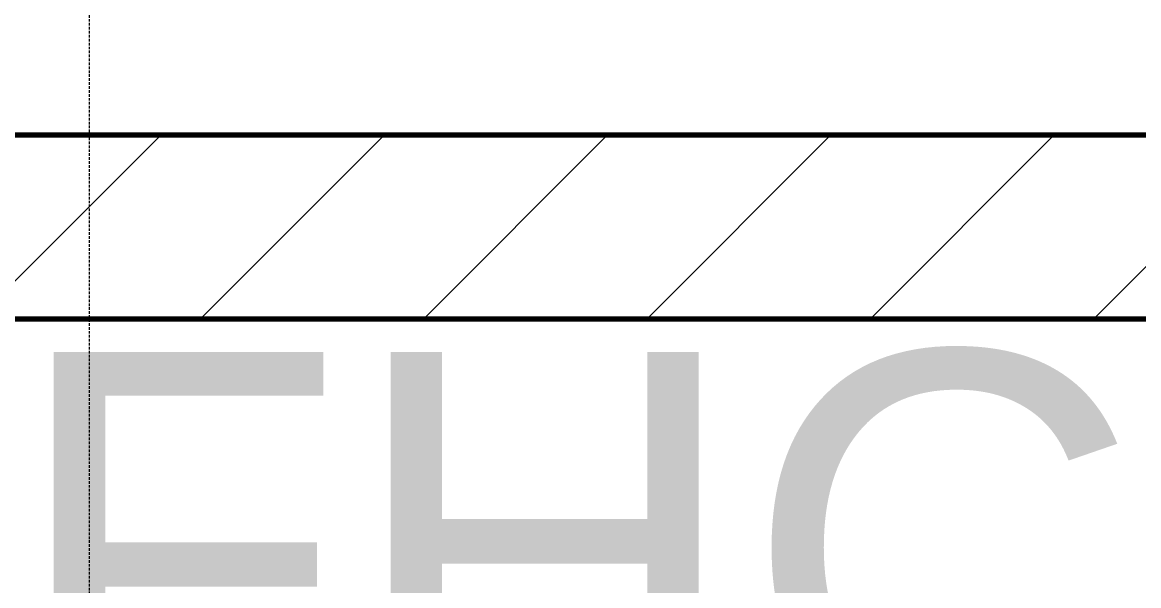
# Model space of a CAD drawing. Header units: millimetres. Extents: x -853228 to -774636, y -17776 to 22455.
# Drawn here: x -780133 to -779285, y 8252 to 8680 of the extents above; entities that cross this region are included whole.
import ezdxf

# ---------------------------------------------------------------- set-up
doc = ezdxf.new("R2010")
doc.units = ezdxf.units.MM
doc.linetypes.add('DPA_Hidden 50', pattern=[3, 2, -1])
for name, color, linetype, lineweight in [('A-DETL', 1, 'Continuous', 70), ('A-FLOR-E', 2, 'Continuous', 35), ('A-WALL', 5, 'Continuous', 35), ('A-WALL-PATT', 1, 'Continuous', 35), ('G-ANNO-TEXT', 3, 'Continuous', 9)]:
    doc.layers.add(name, color=color, linetype=linetype, lineweight=lineweight)
doc.styles.add('Arial_2', font='arial.ttf', dxfattribs={"height": 300})

msp = doc.modelspace()

# ---------------------------------------------------------------- hatches: boundary and pattern name
at = {"layer": 'A-WALL-PATT', "lineweight": 9}
h = msp.add_hatch(dxfattribs=at)
h.set_pattern_fill('FP_2', color=256, style=0, pattern_type=2)
h.set_pattern_definition([(45, (0, 0), (-84.852814, 84.852814), [])])
h.paths.add_polyline_path([(-778775.03, 8454.02), (-778775.03, 8594.02), (-781282.37, 8594.02), (-781282.37, 8454.02), (-779878.11, 8454.02)])

# ---------------------------------------------------------------- linework, layer by layer
at = {"layer": 'A-DETL', "color": 55, "linetype": 'DPA_Hidden 50', "lineweight": 9}
msp.add_line((-780082.37, 4774.02), (-780082.37, 11496.39), dxfattribs=at)
at = {"layer": 'A-FLOR-E'}
for p, q in [((-781482.37, 8594.02), (-778775.03, 8594.02)), ((-778775.03, 8594.02), (-781482.37, 8594.02))]:
    msp.add_line(p, q, dxfattribs=at)
at = {"layer": 'A-WALL', "color": 7, "lineweight": 70}
for p, q in [((-781282.37, 8594.02), (-778775.03, 8594.02)), ((-778775.03, 8454.02), (-781282.37, 8454.02))]:
    msp.add_line(p, q, dxfattribs=at)

# ---------------------------------------------------------------- texts
at = {"layer": 'G-ANNO-TEXT', "color": 7, "insert": (-780143.9, 8429.2), "char_height": 300, "width": 1050.2106, "attachment_point": 1, "style": 'Arial_2'}
msp.add_mtext('FHC', dxfattribs=at)

doc.saveas('drawing.dxf')
